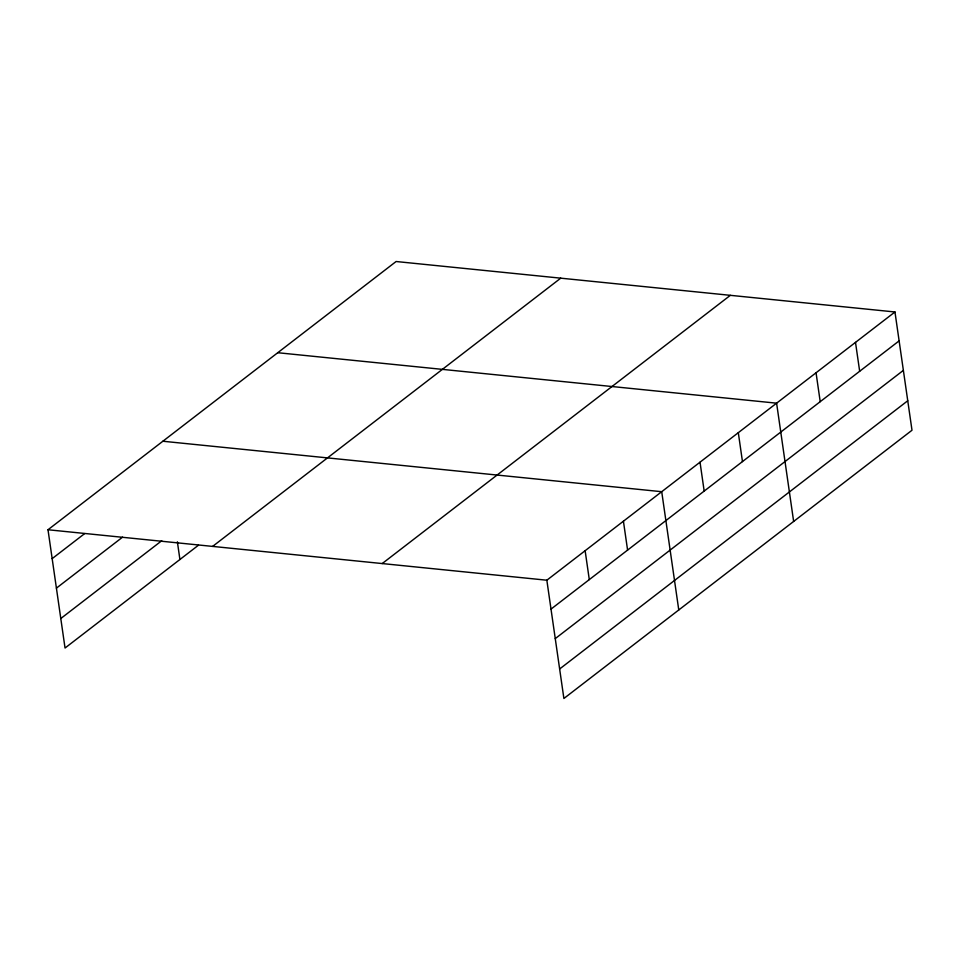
<?xml version="1.0" encoding="UTF-8"?>
<svg xmlns="http://www.w3.org/2000/svg" width="960" height="960" viewBox="0 0 960 960"><rect width="100%" height="100%" fill="white"/><g stroke="black" fill="none" stroke-linecap="round" stroke-linejoin="round"><path stroke-width="1.44" d="M198.48 545.196L65.04 648.024L48 529.752L396.108 261.516L894.96 311.976L912 430.248L563.892 698.484L546.84 580.212L894.96 311.976M52.164 558.636L84.648 533.604M56.412 588.132L122.556 537.168M60.792 618.528L161.748 540.732M212.616 546.408L560.736 278.172M382.224 563.556L730.344 295.332M551.004 609.108L899.124 340.872M555.264 638.604L903.372 370.368M559.632 668.988L907.752 400.752M277.752 352.716L776.604 403.176L793.644 521.448M162.876 441.24L661.716 491.7L678.768 609.96M48 529.752L546.84 580.212M855.504 342.384L859.668 371.268M816.048 372.78L820.212 401.676M738.312 432.684L742.464 461.58M700.02 462.192L704.172 491.076M623.424 521.208L627.588 550.092M585.132 550.704L589.296 579.6M177.372 541.8L179.916 559.5"/></g></svg>
